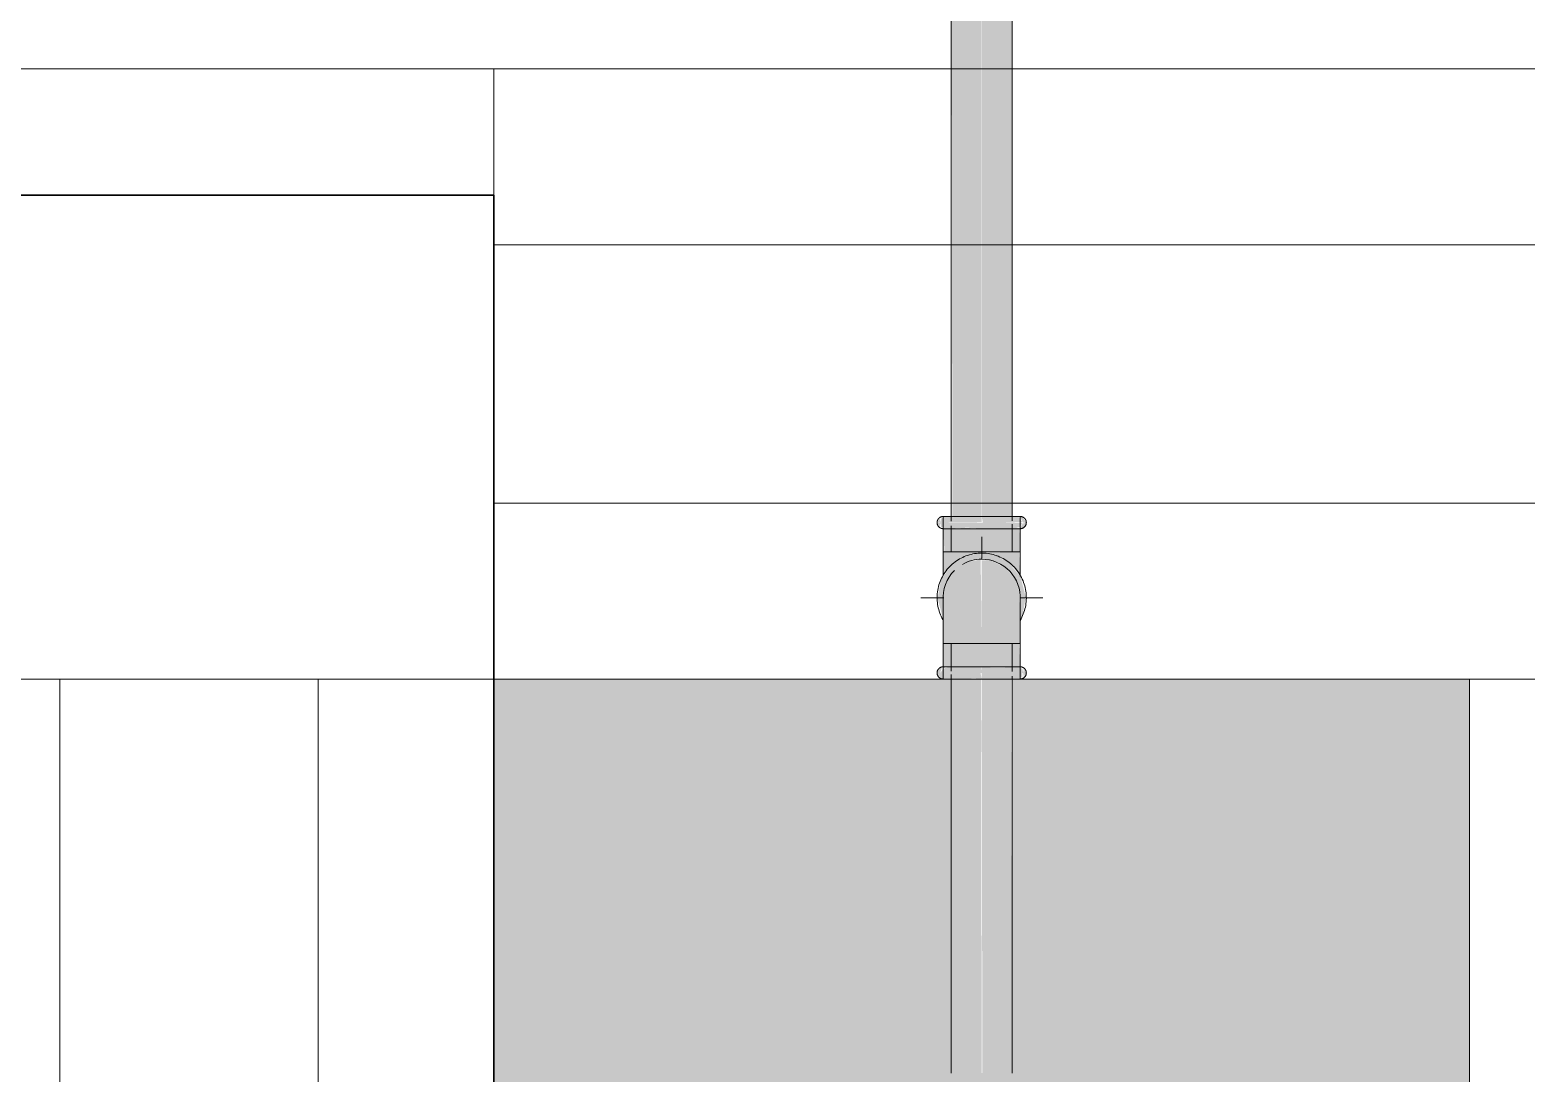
# Model space of a CAD drawing. Header units: metres. Extents: x 5 to 242, y -3 to 162.
# Drawn here: x 26.046 to 26.66, y 117.153 to 117.58 of the extents above; entities that cross this region are included whole.
import ezdxf

# ---------------------------------------------------------------- set-up
doc = ezdxf.new("R2010")
doc.units = ezdxf.units.M
doc.layers.add('1053_ARQ_BASE_MATADOURO_2_dwg', color=7, linetype='Continuous', lineweight=5, true_color=0x767676)
doc.layers.add('1053_ARQ_BASE_MATADOURO_dwg', color=7, linetype='Continuous', lineweight=5, true_color=0x767676)
for name, color, linetype, lineweight in [('A-DETL', 7, 'Continuous', 5), ('A-DETL-GENF', 7, 'Continuous', 5), ('A-PISO', 7, 'Continuous', 5), ('P-PIPE', 7, 'Continuous', 5), ('P-PIPE-CNTR', 7, 'Continuous', 5)]:
    doc.layers.add(name, color=color, linetype=linetype, lineweight=lineweight)

# ---------------------------------------------------------------- blocks, each defined once
blk = doc.blocks.new('AÇO_Cotovelo 90 45 - AÇO_Cotovelo 90 45-V4-CURRAL BOVINO')
at = {"layer": 'P-PIPE', "true_color": 0x7f7f7f}
for points in [[(127.32732, 117.33881), (127.32773, 117.34877), (127.32963, 117.3556), (127.33568, 117.36136), (127.34041, 117.36293), (127.34312, 117.36328), (127.34256, 117.36573), (127.33685, 117.36462), (127.33439, 117.36328), (127.33104, 117.36111), (127.32636, 117.35484), (127.32507, 117.34714), (127.3272, 117.33896), (127.32732, 117.33881)], [(127.32732, 117.32868), (127.34312, 117.32868), (127.34268, 117.36323), (127.33713, 117.36196), (127.33405, 117.36023), (127.33155, 117.35769), (127.32936, 117.35482), (127.32853, 117.35246), (127.32804, 117.3502), (127.32742, 117.34722), (127.32732, 117.33881), (127.32732, 117.33296)], [(127.35883, 117.33856), (127.35988, 117.34013), (127.36117, 117.34782), (127.35903, 117.356), (127.35429, 117.36172), (127.3487, 117.36482), (127.34411, 117.36569), (127.34312, 117.36544), (127.34355, 117.36323), (127.3491, 117.36196), (127.35164, 117.36037), (127.35519, 117.35748), (127.35705, 117.35431), (127.35874, 117.34853), (127.35882, 117.33896)], [(127.3487, 117.32868), (127.35892, 117.32868), (127.35855, 117.34902), (127.35705, 117.35431), (127.35632, 117.356), (127.3529, 117.35956), (127.34721, 117.36275), (127.34312, 117.36275), (127.34312, 117.32868), (127.34768, 117.32868)], [(127.32753, 117.31418), (127.32964, 117.31431), (127.33522, 117.31421), (127.34015, 117.31445), (127.34312, 117.31418), (127.34263, 117.31668), (127.32482, 117.31668), (127.32642, 117.31445), (127.3275, 117.31419)]]:
    blk.add_hatch(color=8, dxfattribs=at).paths.add_polyline_path(points)
h = blk.add_hatch(color=8, dxfattribs=at)
h.paths.add_polyline_path([(127.32753, 117.31418), (127.3275, 117.31471), (127.3275, 117.31425)])
h.paths.add_polyline_path([(127.32732, 117.3184), (127.3283, 117.31896), (127.33637, 117.31898), (127.3402, 117.31892), (127.34312, 117.31918), (127.34312, 117.32868), (127.32732, 117.32868), (127.32732, 117.31879)])
h = blk.add_hatch(color=8, dxfattribs=at)
h.paths.add_polyline_path([(127.34914, 117.31418), (127.35892, 117.31418), (127.3585, 117.3149), (127.35431, 117.31442), (127.3487, 117.31458), (127.34609, 117.31445), (127.3487, 117.31418)])
h.paths.add_polyline_path([(127.35862, 117.31844), (127.35892, 117.31846), (127.35838, 117.32868), (127.34312, 117.32868), (127.34312, 117.31918), (127.34962, 117.31894), (127.35244, 117.31909), (127.35854, 117.31846)])
h = blk.add_hatch(color=8, dxfattribs=at)
h.paths.add_polyline_path([(127.32616, 117.31668), (127.32676, 117.31892), (127.32578, 117.31858), (127.32482, 117.31668)])
h.paths.add_polyline_path([(127.32867, 117.31668), (127.34312, 117.31668), (127.34296, 117.31917), (127.33637, 117.31898), (127.33369, 117.319), (127.32963, 117.31906), (127.32732, 117.3184), (127.32616, 117.31668), (127.32847, 117.31668)])
h = blk.add_hatch(color=8, dxfattribs=at)
h.paths.add_polyline_path([(127.36008, 117.31668), (127.36142, 117.31668), (127.36043, 117.31846)])
h.paths.add_polyline_path([(127.34918, 117.31668), (127.36008, 117.31668), (127.3598, 117.31846), (127.3566, 117.31896), (127.35443, 117.31894), (127.3487, 117.31879), (127.34597, 117.31893), (127.34312, 117.31918), (127.34312, 117.31668), (127.34918, 117.31668)])
h = blk.add_hatch(color=8, dxfattribs=at)
h.paths.add_polyline_path([(127.36008, 117.31668), (127.36038, 117.31491), (127.36142, 117.31668)])
h.paths.add_polyline_path([(127.34312, 117.31418), (127.34937, 117.31447), (127.35212, 117.31426), (127.3598, 117.31491), (127.3598, 117.31668), (127.34312, 117.31668)])
at = {"layer": 'P-PIPE'}
for p, q in [((127.32732, 117.32868), (127.32732, 117.31418)), ((127.32732, 117.32868), (127.34312, 117.32868)), ((127.34312, 117.32868), (127.35892, 117.32868)), ((127.35892, 117.31418), (127.35892, 117.32868)), ((127.32732, 117.31418), (127.34312, 117.31418)), ((127.34312, 117.31418), (127.35892, 117.31418))]:
    blk.add_line(p, q, dxfattribs=at)
at = {"layer": 'P-PIPE', "flags": 128}
for points in [[(127.34312, 117.36578), (127.34238, 117.36577), (127.34165, 117.36573), (127.34093, 117.36565), (127.3402, 117.36555), (127.33948, 117.36542), (127.33877, 117.36526), (127.33806, 117.36507), (127.33736, 117.36486), (127.33667, 117.36461), (127.33599, 117.36434), (127.33532, 117.36404), (127.33467, 117.36372), (127.33402, 117.36337), (127.3334, 117.36299), (127.33278, 117.36259), (127.33219, 117.36216), (127.33161, 117.36171), (127.33105, 117.36124), (127.33051, 117.36075), (127.32999, 117.36023), (127.32949, 117.3597), (127.32901, 117.35914), (127.32856, 117.35857), (127.32813, 117.35798), (127.32772, 117.35737), (127.32733, 117.35675), (127.32698, 117.35611), (127.32664, 117.35546), (127.32634, 117.35479), (127.32606, 117.35412), (127.32581, 117.35343), (127.32558, 117.35273), (127.32539, 117.35203), (127.32522, 117.35131), (127.32508, 117.35059), (127.32497, 117.34987), (127.32489, 117.34914), (127.32484, 117.34841), (127.32482, 117.34768), (127.32482, 117.34695), (127.32486, 117.34622), (127.32493, 117.34549), (127.32502, 117.34476), (127.32514, 117.34404), (127.3253, 117.34333), (127.32548, 117.34262), (127.32568, 117.34192), (127.32592, 117.34122), (127.32619, 117.34054), (127.32648, 117.33987), (127.32679, 117.33921), (127.32714, 117.33856)], [(127.3589, 117.33822), (127.35926, 117.33886), (127.35959, 117.33951), (127.35989, 117.34018), (127.36017, 117.34085), (127.36042, 117.34154), (127.36065, 117.34224), (127.36084, 117.34294), (127.36101, 117.34366), (127.36115, 117.34437), (127.36126, 117.3451), (127.36134, 117.34583), (127.36139, 117.34656), (127.36142, 117.34729), (127.36141, 117.34802), (127.36137, 117.34875), (127.36131, 117.34948), (127.36121, 117.3502), (127.36109, 117.35093), (127.36094, 117.35164), (127.36076, 117.35235), (127.36055, 117.35305), (127.36031, 117.35375), (127.36005, 117.35443), (127.35976, 117.3551), (127.35944, 117.35576), (127.35909, 117.35641), (127.35873, 117.35704), (127.35833, 117.35765), (127.35791, 117.35825), (127.35747, 117.35884), (127.357, 117.3594), (127.35652, 117.35995), (127.35601, 117.36047), (127.35548, 117.36098), (127.35493, 117.36146), (127.35436, 117.36192), (127.35377, 117.36236), (127.35317, 117.36278), (127.35255, 117.36317), (127.35192, 117.36353), (127.35127, 117.36387), (127.35061, 117.36418), (127.34993, 117.36447), (127.34925, 117.36473), (127.34855, 117.36496), (127.34785, 117.36516), (127.34714, 117.36534), (127.34642, 117.36548), (127.3457, 117.3656), (127.34497, 117.36569), (127.34424, 117.36575), (127.34351, 117.36578), (127.34312, 117.36578)], [(127.32732, 117.34748), (127.32732, 117.34747), (127.32732, 117.34742), (127.32732, 117.34735), (127.32732, 117.34724), (127.32732, 117.34711), (127.32732, 117.34695), (127.32732, 117.34675), (127.32732, 117.34653), (127.32732, 117.34628), (127.32732, 117.346), (127.32732, 117.34569), (127.32732, 117.34536), (127.32732, 117.345), (127.32732, 117.34461), (127.32732, 117.3442), (127.32732, 117.34376), (127.32732, 117.3433), (127.32732, 117.34282), (127.32732, 117.34231), (127.32732, 117.34178), (127.32732, 117.34123), (127.32732, 117.34066), (127.32732, 117.34007), (127.32732, 117.33947), (127.32732, 117.33884), (127.32732, 117.3382), (127.32732, 117.33755), (127.32732, 117.33688), (127.32732, 117.33619), (127.32732, 117.3355), (127.32732, 117.33479), (127.32732, 117.33407), (127.32732, 117.33335), (127.32732, 117.33262), (127.32732, 117.33188), (127.32732, 117.33114), (127.32732, 117.33039), (127.32732, 117.32964), (127.32732, 117.32889), (127.32732, 117.32868)], [(127.35892, 117.32868), (127.35892, 117.32944), (127.35892, 117.33019), (127.35892, 117.33093), (127.35892, 117.33168), (127.35892, 117.33242), (127.35892, 117.33315), (127.35892, 117.33388), (127.35892, 117.3346), (127.35892, 117.33531), (127.35892, 117.33601), (127.35892, 117.33669), (127.35892, 117.33737), (127.35892, 117.33803), (127.35892, 117.33867), (127.35892, 117.3393), (127.35892, 117.33991), (127.35892, 117.34051), (127.35892, 117.34108), (127.35892, 117.34164), (127.35892, 117.34217), (127.35892, 117.34268), (127.35892, 117.34317), (127.35892, 117.34364), (127.35892, 117.34409), (127.35892, 117.3445), (127.35892, 117.3449), (127.35892, 117.34527), (127.35892, 117.34561), (127.35892, 117.34592), (127.35892, 117.34621), (127.35892, 117.34647), (127.35892, 117.3467), (127.35892, 117.3469), (127.35892, 117.34707), (127.35892, 117.34721), (127.35892, 117.34732), (127.35892, 117.34741), (127.35892, 117.34746), (127.35892, 117.34748)], [(127.32482, 117.31668), (127.32482, 117.31678), (127.32482, 117.31688), (127.32483, 117.31698), (127.32485, 117.31708), (127.32487, 117.31718), (127.32489, 117.31728), (127.32491, 117.31738), (127.32494, 117.31747), (127.32498, 117.31757), (127.32501, 117.31766), (127.32505, 117.31775), (127.3251, 117.31784), (127.32515, 117.31793), (127.3252, 117.31801), (127.32525, 117.3181), (127.32531, 117.31818), (127.32537, 117.31826), (127.32544, 117.31833), (127.3255, 117.31841), (127.32557, 117.31848), (127.32565, 117.31855), (127.32572, 117.31861), (127.3258, 117.31867), (127.32588, 117.31873), (127.32597, 117.31879), (127.32605, 117.31884), (127.32614, 117.31889), (127.32623, 117.31893), (127.32632, 117.31898), (127.32641, 117.31901), (127.3265, 117.31905), (127.3266, 117.31908), (127.3267, 117.31911), (127.32679, 117.31913), (127.32689, 117.31915), (127.32699, 117.31916), (127.32709, 117.31917), (127.32719, 117.31918), (127.32729, 117.31918), (127.32732, 117.31918)], [(127.32732, 117.31418), (127.32722, 117.31419), (127.32712, 117.31419), (127.32702, 117.3142), (127.32692, 117.31422), (127.32682, 117.31423), (127.32672, 117.31426), (127.32663, 117.31428), (127.32653, 117.31431), (127.32644, 117.31434), (127.32634, 117.31438), (127.32625, 117.31442), (127.32616, 117.31447), (127.32607, 117.31451), (127.32599, 117.31457), (127.3259, 117.31462), (127.32582, 117.31468), (127.32574, 117.31474), (127.32567, 117.3148), (127.32559, 117.31487), (127.32552, 117.31494), (127.32545, 117.31502), (127.32539, 117.31509), (127.32533, 117.31517), (127.32527, 117.31525), (127.32521, 117.31533), (127.32516, 117.31542), (127.32511, 117.31551), (127.32507, 117.3156), (127.32502, 117.31569), (127.32499, 117.31578), (127.32495, 117.31587), (127.32492, 117.31597), (127.32489, 117.31606), (127.32487, 117.31616), (127.32485, 117.31626), (127.32484, 117.31636), (127.32483, 117.31646), (127.32482, 117.31656), (127.32482, 117.31666), (127.32482, 117.31668)], [(127.34312, 117.31918), (127.34248, 117.31918), (127.34185, 117.31918), (127.34122, 117.31918), (127.3406, 117.31918), (127.33998, 117.31918), (127.33936, 117.31918), (127.33875, 117.31918), (127.33815, 117.31918), (127.33755, 117.31918), (127.33696, 117.31918), (127.33639, 117.31918), (127.33582, 117.31918), (127.33527, 117.31918), (127.33472, 117.31918), (127.3342, 117.31918), (127.33368, 117.31918), (127.33318, 117.31918), (127.3327, 117.31918), (127.33223, 117.31918), (127.33178, 117.31918), (127.33135, 117.31918), (127.33094, 117.31918), (127.33055, 117.31918), (127.33017, 117.31918), (127.32982, 117.31918), (127.32949, 117.31918), (127.32918, 117.31918), (127.32889, 117.31918), (127.32863, 117.31918), (127.32839, 117.31918), (127.32817, 117.31918), (127.32798, 117.31918), (127.32781, 117.31918), (127.32767, 117.31918), (127.32755, 117.31918), (127.32745, 117.31918), (127.32738, 117.31918), (127.32734, 117.31918), (127.32732, 117.31918)], [(127.32732, 117.31918), (127.32733, 117.31918), (127.32737, 117.31918), (127.32743, 117.31918), (127.32752, 117.31918), (127.32763, 117.31918), (127.32777, 117.31918), (127.32793, 117.31918), (127.32812, 117.31918), (127.32833, 117.31918), (127.32856, 117.31918), (127.32882, 117.31918), (127.3291, 117.31918), (127.3294, 117.31918), (127.32973, 117.31918)], [(127.32982, 117.31418), (127.32949, 117.31418), (127.32918, 117.31418), (127.32889, 117.31418), (127.32863, 117.31418), (127.32839, 117.31418), (127.32817, 117.31418), (127.32798, 117.31418), (127.32781, 117.31418), (127.32767, 117.31418), (127.32755, 117.31418), (127.32745, 117.31418), (127.32738, 117.31418), (127.32734, 117.31418), (127.32732, 117.31418)], [(127.32732, 117.31418), (127.32733, 117.31418), (127.32737, 117.31418), (127.32743, 117.31418), (127.32752, 117.31418), (127.32763, 117.31418), (127.32777, 117.31418), (127.32793, 117.31418), (127.32812, 117.31418), (127.32833, 117.31418), (127.32856, 117.31418), (127.32882, 117.31418), (127.3291, 117.31418), (127.3294, 117.31418), (127.32973, 117.31418), (127.33008, 117.31418), (127.33044, 117.31418), (127.33083, 117.31418), (127.33124, 117.31418), (127.33166, 117.31418), (127.33211, 117.31418), (127.33257, 117.31418), (127.33305, 117.31418), (127.33354, 117.31418), (127.33405, 117.31418), (127.33458, 117.31418), (127.33512, 117.31418), (127.33567, 117.31418), (127.33623, 117.31418), (127.33681, 117.31418), (127.33739, 117.31418), (127.33798, 117.31418), (127.33859, 117.31418), (127.3392, 117.31418), (127.33981, 117.31418), (127.34043, 117.31418), (127.34106, 117.31418), (127.34168, 117.31418), (127.34231, 117.31418), (127.34295, 117.31418), (127.34312, 117.31418)], [(127.35892, 117.31918), (127.3589, 117.31918), (127.35887, 117.31918), (127.3588, 117.31918), (127.35871, 117.31918), (127.3586, 117.31918), (127.35846, 117.31918), (127.3583, 117.31918), (127.35811, 117.31918), (127.3579, 117.31918), (127.35767, 117.31918), (127.35741, 117.31918), (127.35713, 117.31918), (127.35683, 117.31918), (127.3565, 117.31918), (127.35616, 117.31918), (127.35579, 117.31918), (127.3554, 117.31918), (127.35499, 117.31918), (127.35457, 117.31918), (127.35412, 117.31918), (127.35366, 117.31918), (127.35318, 117.31918), (127.35269, 117.31918), (127.35218, 117.31918), (127.35165, 117.31918), (127.35111, 117.31918), (127.35056, 117.31918), (127.35, 117.31918), (127.34943, 117.31918), (127.34884, 117.31918), (127.34825, 117.31918), (127.34765, 117.31918), (127.34704, 117.31918), (127.34642, 117.31918), (127.3458, 117.31918), (127.34518, 117.31918), (127.34455, 117.31918), (127.34392, 117.31918), (127.34329, 117.31918), (127.34312, 117.31918)], [(127.34312, 117.31418), (127.34375, 117.31418), (127.34438, 117.31418), (127.34501, 117.31418), (127.34563, 117.31418), (127.34626, 117.31418), (127.34687, 117.31418), (127.34748, 117.31418), (127.34809, 117.31418), (127.34868, 117.31418), (127.34927, 117.31418), (127.34985, 117.31418), (127.35041, 117.31418), (127.35097, 117.31418), (127.35151, 117.31418), (127.35204, 117.31418), (127.35255, 117.31418), (127.35305, 117.31418), (127.35353, 117.31418), (127.354, 117.31418), (127.35445, 117.31418), (127.35488, 117.31418), (127.35529, 117.31418), (127.35569, 117.31418), (127.35606, 117.31418), (127.35641, 117.31418), (127.35674, 117.31418), (127.35705, 117.31418), (127.35734, 117.31418), (127.3576, 117.31418), (127.35784, 117.31418), (127.35806, 117.31418), (127.35825, 117.31418), (127.35842, 117.31418), (127.35857, 117.31418), (127.35869, 117.31418), (127.35878, 117.31418), (127.35885, 117.31418), (127.3589, 117.31418), (127.35892, 117.31418)], [(127.35641, 117.31918), (127.35674, 117.31918), (127.35705, 117.31918), (127.35734, 117.31918), (127.3576, 117.31918), (127.35784, 117.31918), (127.35806, 117.31918), (127.35825, 117.31918), (127.35842, 117.31918), (127.35857, 117.31918), (127.35869, 117.31918), (127.35878, 117.31918), (127.35885, 117.31918), (127.3589, 117.31918), (127.35892, 117.31918)], [(127.35892, 117.31418), (127.3589, 117.31418), (127.35887, 117.31418), (127.3588, 117.31418), (127.35871, 117.31418), (127.3586, 117.31418), (127.35846, 117.31418), (127.3583, 117.31418), (127.35811, 117.31418), (127.3579, 117.31418), (127.35767, 117.31418), (127.35741, 117.31418), (127.35713, 117.31418), (127.35683, 117.31418), (127.3565, 117.31418)], [(127.35892, 117.31918), (127.35902, 117.31918), (127.35912, 117.31918), (127.35922, 117.31917), (127.35931, 117.31915), (127.35941, 117.31913), (127.35951, 117.31911), (127.35961, 117.31909), (127.3597, 117.31906), (127.3598, 117.31902), (127.35989, 117.31899), (127.35998, 117.31895), (127.36007, 117.3189), (127.36016, 117.31885), (127.36024, 117.3188), (127.36033, 117.31875), (127.36041, 117.31869), (127.36049, 117.31863), (127.36056, 117.31856), (127.36064, 117.3185), (127.36071, 117.31843), (127.36078, 117.31835), (127.36084, 117.31828), (127.36091, 117.3182), (127.36096, 117.31812), (127.36102, 117.31804), (127.36107, 117.31795), (127.36112, 117.31786), (127.36117, 117.31777), (127.36121, 117.31768), (127.36125, 117.31759), (127.36128, 117.3175), (127.36131, 117.3174), (127.36134, 117.3173), (127.36136, 117.31721), (127.36138, 117.31711), (127.3614, 117.31701), (127.36141, 117.31691), (127.36141, 117.31681), (127.36142, 117.31671), (127.36142, 117.31668)], [(127.36142, 117.31668), (127.36141, 117.31658), (127.36141, 117.31648), (127.3614, 117.31639), (127.36138, 117.31629), (127.36137, 117.31619), (127.36134, 117.31609), (127.36132, 117.31599), (127.36129, 117.3159), (127.36126, 117.3158), (127.36122, 117.31571), (127.36118, 117.31562), (127.36113, 117.31553), (127.36109, 117.31544), (127.36103, 117.31536), (127.36098, 117.31527), (127.36092, 117.31519), (127.36086, 117.31511), (127.3608, 117.31504), (127.36073, 117.31496), (127.36066, 117.31489), (127.36059, 117.31482), (127.36051, 117.31476), (127.36043, 117.3147), (127.36035, 117.31464), (127.36027, 117.31458), (127.36018, 117.31453), (127.36009, 117.31448), (127.36001, 117.31443), (127.35991, 117.31439), (127.35982, 117.31435), (127.35973, 117.31432), (127.35963, 117.31429), (127.35954, 117.31426), (127.35944, 117.31424), (127.35934, 117.31422), (127.35924, 117.31421), (127.35914, 117.31419), (127.35904, 117.31419), (127.35894, 117.31418), (127.35892, 117.31418)]]:
    blk.add_lwpolyline(points, dxfattribs=at)
at = {"layer": 'P-PIPE'}
for start, end in [(90, 120), (356.90874, 90), (135, 184.56133), (177.22324, 180)]:
    blk.add_arc((127.34312, 117.34748), 0.0158, start, end, dxfattribs=at)
blk = doc.blocks.new('AÇO_Cotovelo 90 45 - AÇO_Cotovelo 90 45-V5-CURRAL BOVINO')
at = {"layer": 'P-PIPE', "true_color": 0x7f7f7f}
h = blk.add_hatch(color=8, dxfattribs=at)
h.paths.add_polyline_path([(127.32482, 117.37828), (127.32615, 117.37848), (127.32585, 117.38006), (127.32493, 117.37848)])
h.paths.add_polyline_path([(127.32616, 117.37828), (127.34312, 117.37848), (127.34312, 117.38078), (127.33687, 117.3805), (127.33411, 117.38071), (127.32643, 117.38006), (127.32619, 117.37848)])
h = blk.add_hatch(color=8, dxfattribs=at)
h.paths.add_polyline_path([(127.32616, 117.37828), (127.32482, 117.37828), (127.32581, 117.37651)])
h.paths.add_polyline_path([(127.34312, 117.37578), (127.34312, 117.37828), (127.32616, 117.37828), (127.32643, 117.37651), (127.32963, 117.37601), (127.3318, 117.37603), (127.33742, 117.37616), (127.34015, 117.37605), (127.34113, 117.37596)])
h = blk.add_hatch(color=8, dxfattribs=at)
h.paths.add_polyline_path([(127.33474, 117.36628), (127.34312, 117.36645), (127.34312, 117.37578), (127.33687, 117.37607), (127.33282, 117.37595), (127.32732, 117.37651), (127.32785, 117.36628), (127.3346, 117.36628)])
h.paths.add_polyline_path([(127.32761, 117.38004), (127.33193, 117.38055), (127.33752, 117.38039), (127.3402, 117.38052), (127.33687, 117.38078), (127.32732, 117.38078), (127.3275, 117.38004)])
h = blk.add_hatch(color=8, dxfattribs=at)
h.paths.add_polyline_path([(127.35196, 117.37828), (127.35988, 117.37858), (127.35823, 117.38054), (127.35074, 117.38072), (127.34608, 117.38052), (127.34312, 117.38078), (127.3436, 117.37828), (127.35164, 117.37828)])
h.paths.add_polyline_path([(127.36142, 117.37828), (127.35981, 117.38052), (127.35892, 117.38039), (127.36017, 117.37828)])
h = blk.add_hatch(color=8, dxfattribs=at)
h.paths.add_polyline_path([(127.3587, 117.37578), (127.36045, 117.37639), (127.36142, 117.37828), (127.35988, 117.37792), (127.3587, 117.37579)])
h.paths.add_polyline_path([(127.34312, 117.37578), (127.34986, 117.37599), (127.35254, 117.37597), (127.35664, 117.37591), (127.35892, 117.37657), (127.35988, 117.37828), (127.34312, 117.37828)])
for points in [[(127.34906, 117.36628), (127.35892, 117.36628), (127.35854, 117.37605), (127.34986, 117.37599), (127.34603, 117.37604), (127.34312, 117.37578), (127.34312, 117.36628), (127.3487, 117.36628)], [(127.32732, 117.35628), (127.32753, 117.35747), (127.32785, 117.35708), (127.33116, 117.36122), (127.33753, 117.36482), (127.34222, 117.3657), (127.34299, 117.36628), (127.32732, 117.36628), (127.32732, 117.35644)], [(127.3588, 117.35631), (127.35838, 117.36628), (127.34312, 117.36578), (127.34937, 117.36462), (127.35188, 117.36326), (127.35558, 117.36059), (127.35878, 117.35635)]]:
    blk.add_hatch(color=8, dxfattribs=at).paths.add_polyline_path(points)
at = {"layer": 'P-PIPE'}
for p, q in [((127.32732, 117.38078), (127.32732, 117.36628)), ((127.34312, 117.38078), (127.32732, 117.38078)), ((127.35892, 117.38078), (127.34312, 117.38078)), ((127.35892, 117.36628), (127.35892, 117.38078)), ((127.34312, 117.36628), (127.32732, 117.36628)), ((127.35892, 117.36628), (127.34312, 117.36628))]:
    blk.add_line(p, q, dxfattribs=at)
at = {"layer": 'P-PIPE', "flags": 128}
for points in [[(127.32482, 117.37828), (127.32482, 117.37838), (127.32482, 117.37848), (127.32483, 117.37858), (127.32485, 117.37868), (127.32487, 117.37878), (127.32489, 117.37888), (127.32491, 117.37898), (127.32494, 117.37907), (127.32498, 117.37917), (127.32501, 117.37926), (127.32505, 117.37935), (127.3251, 117.37944), (127.32515, 117.37953), (127.3252, 117.37961), (127.32525, 117.3797), (127.32531, 117.37978), (127.32537, 117.37986), (127.32544, 117.37993), (127.3255, 117.38001), (127.32557, 117.38008), (127.32565, 117.38015), (127.32572, 117.38021), (127.3258, 117.38027), (127.32588, 117.38033), (127.32597, 117.38039), (127.32605, 117.38044), (127.32614, 117.38049), (127.32623, 117.38053), (127.32632, 117.38058), (127.32641, 117.38061), (127.3265, 117.38065), (127.3266, 117.38068), (127.3267, 117.38071), (127.32679, 117.38073), (127.32689, 117.38075), (127.32699, 117.38076), (127.32709, 117.38077), (127.32719, 117.38078), (127.32729, 117.38078), (127.32732, 117.38078)], [(127.32732, 117.37578), (127.32722, 117.37579), (127.32712, 117.37579), (127.32702, 117.3758), (127.32692, 117.37582), (127.32682, 117.37583), (127.32672, 117.37586), (127.32663, 117.37588), (127.32653, 117.37591), (127.32644, 117.37594), (127.32634, 117.37598), (127.32625, 117.37602), (127.32616, 117.37607), (127.32607, 117.37611), (127.32599, 117.37617), (127.3259, 117.37622), (127.32582, 117.37628), (127.32574, 117.37634), (127.32567, 117.3764), (127.32559, 117.37647), (127.32552, 117.37654), (127.32545, 117.37662), (127.32539, 117.37669), (127.32533, 117.37677), (127.32527, 117.37685), (127.32521, 117.37693), (127.32516, 117.37702), (127.32511, 117.37711), (127.32507, 117.3772), (127.32502, 117.37729), (127.32499, 117.37738), (127.32495, 117.37747), (127.32492, 117.37757), (127.32489, 117.37766), (127.32487, 117.37776), (127.32485, 117.37786), (127.32484, 117.37796), (127.32483, 117.37806), (127.32482, 117.37816), (127.32482, 117.37826), (127.32482, 117.37828)], [(127.34312, 117.38078), (127.34248, 117.38078), (127.34185, 117.38078), (127.34122, 117.38078), (127.3406, 117.38078), (127.33998, 117.38078), (127.33936, 117.38078), (127.33875, 117.38078), (127.33815, 117.38078), (127.33755, 117.38078), (127.33696, 117.38078), (127.33639, 117.38078), (127.33582, 117.38078), (127.33527, 117.38078), (127.33472, 117.38078), (127.3342, 117.38078), (127.33368, 117.38078), (127.33318, 117.38078), (127.3327, 117.38078), (127.33223, 117.38078), (127.33178, 117.38078), (127.33135, 117.38078), (127.33094, 117.38078), (127.33055, 117.38078), (127.33017, 117.38078), (127.32982, 117.38078), (127.32949, 117.38078), (127.32918, 117.38078), (127.32889, 117.38078), (127.32863, 117.38078), (127.32839, 117.38078), (127.32817, 117.38078), (127.32798, 117.38078), (127.32781, 117.38078), (127.32767, 117.38078), (127.32755, 117.38078), (127.32745, 117.38078), (127.32738, 117.38078), (127.32734, 117.38078), (127.32732, 117.38078)], [(127.32732, 117.38078), (127.32733, 117.38078), (127.32737, 117.38078), (127.32743, 117.38078), (127.32752, 117.38078), (127.32763, 117.38078), (127.32777, 117.38078), (127.32793, 117.38078), (127.32812, 117.38078), (127.32833, 117.38078), (127.32856, 117.38078), (127.32882, 117.38078), (127.3291, 117.38078), (127.3294, 117.38078), (127.32973, 117.38078)], [(127.32982, 117.37578), (127.32949, 117.37578), (127.32918, 117.37578), (127.32889, 117.37578), (127.32863, 117.37578), (127.32839, 117.37578), (127.32817, 117.37578), (127.32798, 117.37578), (127.32781, 117.37578), (127.32767, 117.37578), (127.32755, 117.37578), (127.32745, 117.37578), (127.32738, 117.37578), (127.32734, 117.37578), (127.32732, 117.37578)], [(127.32732, 117.37578), (127.32733, 117.37578), (127.32737, 117.37578), (127.32743, 117.37578), (127.32752, 117.37578), (127.32763, 117.37578), (127.32777, 117.37578), (127.32793, 117.37578), (127.32812, 117.37578), (127.32833, 117.37578), (127.32856, 117.37578), (127.32882, 117.37578), (127.3291, 117.37578), (127.3294, 117.37578), (127.32973, 117.37578), (127.33008, 117.37578), (127.33044, 117.37578), (127.33083, 117.37578), (127.33124, 117.37578), (127.33166, 117.37578), (127.33211, 117.37578), (127.33257, 117.37578), (127.33305, 117.37578), (127.33354, 117.37578), (127.33405, 117.37578), (127.33458, 117.37578), (127.33512, 117.37578), (127.33567, 117.37578), (127.33623, 117.37578), (127.33681, 117.37578), (127.33739, 117.37578), (127.33798, 117.37578), (127.33859, 117.37578), (127.3392, 117.37578), (127.33981, 117.37578), (127.34043, 117.37578), (127.34106, 117.37578), (127.34168, 117.37578), (127.34231, 117.37578), (127.34295, 117.37578), (127.34312, 117.37578)], [(127.35892, 117.38078), (127.3589, 117.38078), (127.35887, 117.38078), (127.3588, 117.38078), (127.35871, 117.38078), (127.3586, 117.38078), (127.35846, 117.38078), (127.3583, 117.38078), (127.35811, 117.38078), (127.3579, 117.38078), (127.35767, 117.38078), (127.35741, 117.38078), (127.35713, 117.38078), (127.35683, 117.38078), (127.3565, 117.38078), (127.35616, 117.38078), (127.35579, 117.38078), (127.3554, 117.38078), (127.35499, 117.38078), (127.35457, 117.38078), (127.35412, 117.38078), (127.35366, 117.38078), (127.35318, 117.38078), (127.35269, 117.38078), (127.35218, 117.38078), (127.35165, 117.38078), (127.35111, 117.38078), (127.35056, 117.38078), (127.35, 117.38078), (127.34943, 117.38078), (127.34884, 117.38078), (127.34825, 117.38078), (127.34765, 117.38078), (127.34704, 117.38078), (127.34642, 117.38078), (127.3458, 117.38078), (127.34518, 117.38078), (127.34455, 117.38078), (127.34392, 117.38078), (127.34329, 117.38078), (127.34312, 117.38078)], [(127.34312, 117.37578), (127.34375, 117.37578), (127.34438, 117.37578), (127.34501, 117.37578), (127.34563, 117.37578), (127.34626, 117.37578), (127.34687, 117.37578), (127.34748, 117.37578), (127.34809, 117.37578), (127.34868, 117.37578), (127.34927, 117.37578), (127.34985, 117.37578), (127.35041, 117.37578), (127.35097, 117.37578), (127.35151, 117.37578), (127.35204, 117.37578), (127.35255, 117.37578), (127.35305, 117.37578), (127.35353, 117.37578), (127.354, 117.37578), (127.35445, 117.37578), (127.35488, 117.37578), (127.35529, 117.37578), (127.35569, 117.37578), (127.35606, 117.37578), (127.35641, 117.37578), (127.35674, 117.37578), (127.35705, 117.37578), (127.35734, 117.37578), (127.3576, 117.37578), (127.35784, 117.37578), (127.35806, 117.37578), (127.35825, 117.37578), (127.35842, 117.37578), (127.35857, 117.37578), (127.35869, 117.37578), (127.35878, 117.37578), (127.35885, 117.37578), (127.3589, 117.37578), (127.35892, 117.37578)], [(127.35641, 117.38078), (127.35674, 117.38078), (127.35705, 117.38078), (127.35734, 117.38078), (127.3576, 117.38078), (127.35784, 117.38078), (127.35806, 117.38078), (127.35825, 117.38078), (127.35842, 117.38078), (127.35857, 117.38078), (127.35869, 117.38078), (127.35878, 117.38078), (127.35885, 117.38078), (127.3589, 117.38078), (127.35892, 117.38078)], [(127.35892, 117.37578), (127.3589, 117.37578), (127.35887, 117.37578), (127.3588, 117.37578), (127.35871, 117.37578), (127.3586, 117.37578), (127.35846, 117.37578), (127.3583, 117.37578), (127.35811, 117.37578), (127.3579, 117.37578), (127.35767, 117.37578), (127.35741, 117.37578), (127.35713, 117.37578), (127.35683, 117.37578), (127.3565, 117.37578)], [(127.35892, 117.38078), (127.35902, 117.38078), (127.35912, 117.38078), (127.35922, 117.38077), (127.35931, 117.38075), (127.35941, 117.38073), (127.35951, 117.38071), (127.35961, 117.38069), (127.3597, 117.38066), (127.3598, 117.38062), (127.35989, 117.38059), (127.35998, 117.38055), (127.36007, 117.3805), (127.36016, 117.38045), (127.36024, 117.3804), (127.36033, 117.38035), (127.36041, 117.38029), (127.36049, 117.38023), (127.36056, 117.38016), (127.36064, 117.3801), (127.36071, 117.38003), (127.36078, 117.37995), (127.36084, 117.37988), (127.36091, 117.3798), (127.36096, 117.37972), (127.36102, 117.37964), (127.36107, 117.37955), (127.36112, 117.37946), (127.36117, 117.37937), (127.36121, 117.37928), (127.36125, 117.37919), (127.36128, 117.3791), (127.36131, 117.379), (127.36134, 117.3789), (127.36136, 117.37881), (127.36138, 117.37871), (127.3614, 117.37861), (127.36141, 117.37851), (127.36141, 117.37841), (127.36142, 117.37831), (127.36142, 117.37828)], [(127.36142, 117.37828), (127.36141, 117.37818), (127.36141, 117.37808), (127.3614, 117.37799), (127.36138, 117.37789), (127.36137, 117.37779), (127.36134, 117.37769), (127.36132, 117.37759), (127.36129, 117.3775), (127.36126, 117.3774), (127.36122, 117.37731), (127.36118, 117.37722), (127.36113, 117.37713), (127.36109, 117.37704), (127.36103, 117.37696), (127.36098, 117.37687), (127.36092, 117.37679), (127.36086, 117.37671), (127.3608, 117.37664), (127.36073, 117.37656), (127.36066, 117.37649), (127.36059, 117.37642), (127.36051, 117.37636), (127.36043, 117.3763), (127.36035, 117.37624), (127.36027, 117.37618), (127.36018, 117.37613), (127.36009, 117.37608), (127.36001, 117.37603), (127.35991, 117.37599), (127.35982, 117.37595), (127.35973, 117.37592), (127.35963, 117.37589), (127.35954, 117.37586), (127.35944, 117.37584), (127.35934, 117.37582), (127.35924, 117.37581), (127.35914, 117.37579), (127.35904, 117.37579), (127.35894, 117.37578), (127.35892, 117.37578)], [(127.34312, 117.36578), (127.34238, 117.36577), (127.34165, 117.36573), (127.34093, 117.36565), (127.3402, 117.36555), (127.33948, 117.36542), (127.33877, 117.36526), (127.33806, 117.36507), (127.33736, 117.36486), (127.33667, 117.36461), (127.33599, 117.36434), (127.33532, 117.36404), (127.33467, 117.36372), (127.33402, 117.36337), (127.3334, 117.36299), (127.33278, 117.36259), (127.33219, 117.36216), (127.33161, 117.36171), (127.33105, 117.36124), (127.33051, 117.36075), (127.32999, 117.36023), (127.32949, 117.3597), (127.32901, 117.35914), (127.32856, 117.35857), (127.32813, 117.35798), (127.32772, 117.35737), (127.32733, 117.35675), (127.32698, 117.35611), (127.32664, 117.35546), (127.32634, 117.35479), (127.32606, 117.35412), (127.32581, 117.35343), (127.32558, 117.35273), (127.32539, 117.35203), (127.32522, 117.35131), (127.32508, 117.35059), (127.32497, 117.34987), (127.32489, 117.34914), (127.32484, 117.34841), (127.32482, 117.34768), (127.32482, 117.34695), (127.32486, 117.34622), (127.32493, 117.34549), (127.32502, 117.34476), (127.32514, 117.34404), (127.3253, 117.34333), (127.32548, 117.34262), (127.32568, 117.34192), (127.32592, 117.34122), (127.32619, 117.34054), (127.32648, 117.33987), (127.32679, 117.33921), (127.32714, 117.33856)], [(127.32732, 117.35677), (127.32732, 117.35742), (127.32732, 117.35809), (127.32732, 117.35878), (127.32732, 117.35947), (127.32732, 117.36018), (127.32732, 117.36089), (127.32732, 117.36162), (127.32732, 117.36235), (127.32732, 117.36309), (127.32732, 117.36383), (127.32732, 117.36458), (127.32732, 117.36533), (127.32732, 117.36608), (127.32732, 117.36628)], [(127.34925, 117.36473), (127.34855, 117.36496), (127.34785, 117.36516), (127.34714, 117.36534), (127.34642, 117.36548), (127.3457, 117.3656), (127.34497, 117.36569), (127.34424, 117.36575), (127.34351, 117.36578)], [(127.3589, 117.33822), (127.35926, 117.33886), (127.35959, 117.33951), (127.35989, 117.34018), (127.36017, 117.34085), (127.36042, 117.34154), (127.36065, 117.34224), (127.36084, 117.34294), (127.36101, 117.34366), (127.36115, 117.34437), (127.36126, 117.3451), (127.36134, 117.34583), (127.36139, 117.34656), (127.36142, 117.34729), (127.36141, 117.34802), (127.36137, 117.34875), (127.36131, 117.34948), (127.36121, 117.3502), (127.36109, 117.35093), (127.36094, 117.35164), (127.36076, 117.35235), (127.36055, 117.35305), (127.36031, 117.35375), (127.36005, 117.35443), (127.35976, 117.3551), (127.35944, 117.35576), (127.35909, 117.35641), (127.35873, 117.35704), (127.35833, 117.35765), (127.35791, 117.35825), (127.35747, 117.35884), (127.357, 117.3594), (127.35652, 117.35995), (127.35601, 117.36047), (127.35548, 117.36098), (127.35493, 117.36146), (127.35436, 117.36192), (127.35377, 117.36236), (127.35317, 117.36278), (127.35255, 117.36317), (127.35192, 117.36353), (127.35127, 117.36387), (127.35061, 117.36418), (127.34993, 117.36447), (127.34933, 117.36469)], [(127.35892, 117.36628), (127.35892, 117.36553), (127.35892, 117.36478), (127.35892, 117.36403), (127.35892, 117.36329), (127.35892, 117.36255), (127.35892, 117.36182), (127.35892, 117.36109), (127.35892, 117.36037), (127.35892, 117.35966), (127.35892, 117.35896), (127.35892, 117.35828), (127.35892, 117.3576), (127.35892, 117.35694), (127.35892, 117.3563)]]:
    blk.add_lwpolyline(points, dxfattribs=at)
blk = doc.blocks.new('1053_ARQ_BASE_MATADOURO_dwg-3625622-CURRAL BOVINO')
at = {"color": 253, "lineweight": 5, "true_color": 0xaaaaaa, "flags": 128}
for points in [[(127.54312, 109.81418), (127.14312, 109.81418), (127.14312, 117.31418), (127.32732, 117.31418)], [(127.35892, 117.31418), (127.54312, 117.31418), (127.54312, 109.81418)]]:
    blk.add_lwpolyline(points, dxfattribs=at)
blk = doc.blocks.new('1053_ARQ_BASE_MATADOURO_2_dwg-3637054-CURRAL BOVINO')
at = {"layer": 'A-PISO', "color": 253, "true_color": 0xaaaaaa}
for p, q in [((127.14312, 84.30615), (134.76812, 84.30615)), ((127.14312, 84.20015), (134.76812, 84.20015)), ((126.96512, 84.12815), (126.96512, 80.50315)), ((127.07112, 84.12815), (127.07112, 80.50315)), ((127.54312, 84.12815), (127.54312, 76.62815))]:
    blk.add_line(p, q, dxfattribs=at)
at = {"layer": 'A-PISO', "color": 253, "true_color": 0xaaaaaa, "flags": 128}
blk.add_lwpolyline([(126.89312, 84.12815), (127.14312, 84.12815), (127.14312, 84.37815), (126.89312, 84.37815)], close=True, dxfattribs=at)
for points in [[(127.35892, 84.12815), (134.64312, 84.12815), (134.64312, 76.37815), (134.89312, 76.37815), (134.89312, 84.37815), (127.14312, 84.37815)], [(127.14312, 80.50315), (127.14312, 84.12815), (127.32732, 84.12815)]]:
    blk.add_lwpolyline(points, dxfattribs=at)
at = {"layer": 'A-PISO', "color": 253, "lineweight": 30, "true_color": 0xaaaaaa, "flags": 128}
blk.add_lwpolyline([(126.14312, 84.32642), (127.14312, 84.32642), (127.14312, 70.72642), (126.14312, 70.72642)], close=True, dxfattribs=at)

msp = doc.modelspace()

# ---------------------------------------------------------------- hatches: boundary and pattern name
at = {"layer": 'A-DETL-GENF', "true_color": 0xbfdfff}
h = msp.add_hatch(color=254, dxfattribs=at)
h.paths.add_polyline_path([(36.30292, 99.21418), (36.50292, 99.21418), (36.50292, 103.21418), (36.41542, 103.21418), (36.41542, 103.17314), (36.42662, 103.17314), (36.42662, 103.15664), (36.42472, 103.15664), (36.42472, 103.08264), (36.42662, 103.08264), (36.42662, 103.06614), (36.41542, 103.06614), (36.41499, 103.02368), (36.39042, 103.02391), (36.39042, 103.06614), (36.37922, 103.06614), (36.37922, 103.08264), (36.38112, 103.08264), (36.38112, 103.11214), (36.30292, 103.11214), (36.30292, 101.90792)])
h.paths.add_polyline_path([(27.20292, 99.21418), (27.20292, 103.21418), (27.11542, 103.21418), (27.11542, 103.17314), (27.12662, 103.17314), (27.12662, 103.15664), (27.12472, 103.15664), (27.12472, 103.08264), (27.12662, 103.08264), (27.12662, 103.06614), (27.11542, 103.06614), (27.11499, 103.02368), (27.09042, 103.02391), (27.09042, 103.06614), (27.07922, 103.06614), (27.07922, 103.08264), (27.08112, 103.08264), (27.08112, 103.11214), (27.00292, 103.11214), (27.00292, 99.21418)])
h.paths.add_polyline_path([(40.55292, 99.21418), (40.75292, 99.21418), (40.75292, 103.21418), (40.66542, 103.21418), (40.66542, 103.17314), (40.67662, 103.17314), (40.67662, 103.15664), (40.67472, 103.15664), (40.67472, 103.08264), (40.67662, 103.08264), (40.67662, 103.06614), (40.66542, 103.06614), (40.66499, 103.02368), (40.64042, 103.02391), (40.64042, 103.06614), (40.62922, 103.06614), (40.62922, 103.08264), (40.63112, 103.08264), (40.63112, 103.11214), (40.55292, 103.11214), (40.55292, 100.22422)])
h.paths.add_polyline_path([(29.75292, 99.21418), (29.95292, 99.21418), (29.95292, 103.21418), (29.86542, 103.21418), (29.86542, 103.17314), (29.87662, 103.17314), (29.87662, 103.15664), (29.87472, 103.15664), (29.87472, 103.08264), (29.87662, 103.08264), (29.87662, 103.06614), (29.86542, 103.06614), (29.86499, 103.02368), (29.84042, 103.02391), (29.84042, 103.06614), (29.82922, 103.06614), (29.82922, 103.08264), (29.83112, 103.08264), (29.83112, 103.11214), (29.75292, 103.11214), (29.75292, 100.35821)])
h.paths.add_polyline_path([(40.55727, 103.12714), (40.63112, 103.12714), (40.63112, 103.15664), (40.62922, 103.15664), (40.62922, 103.17314), (40.64042, 103.17314), (40.64042, 103.21418), (40.55292, 103.21418), (40.55292, 103.12714)])
h.paths.add_polyline_path([(36.30727, 103.12714), (36.38112, 103.12714), (36.38112, 103.15664), (36.37922, 103.15664), (36.37922, 103.17314), (36.39042, 103.17314), (36.39042, 103.21418), (36.30292, 103.21418), (36.30292, 103.12714)])
h.paths.add_polyline_path([(29.75727, 103.12714), (29.83112, 103.12714), (29.83112, 103.15664), (29.82922, 103.15664), (29.82922, 103.17314), (29.84042, 103.17314), (29.84042, 103.21418), (29.75292, 103.21418), (29.75292, 103.12714)])
h.paths.add_polyline_path([(27.00292, 103.12714), (27.08112, 103.12714), (27.08112, 103.15664), (27.07922, 103.15664), (27.07922, 103.17314), (27.09042, 103.17314), (27.09042, 103.21418), (27.00292, 103.21418)])
h.paths.add_polyline_path([(21.87615, 106.81418), (22.88663, 106.81418), (22.88663, 107.21418), (17.73663, 107.21418), (17.73663, 107.02668), (17.90313, 107.02668), (17.90313, 107.03788), (17.91963, 107.03788), (17.91963, 107.03598), (17.99363, 107.03598), (17.99363, 107.03788), (18.01013, 107.03788), (18.01013, 107.02668), (18.03663, 107.02626), (18.0364, 107.00168), (18.01013, 107.00168), (18.01013, 106.99048), (17.99363, 106.99048), (17.99363, 106.99238), (17.96413, 106.99238), (17.96413, 106.88918), (17.94913, 106.88918), (17.94899, 106.99238), (17.91963, 106.99238), (17.91963, 106.99048), (17.90313, 106.99048), (17.90313, 107.00168), (17.73663, 107.00168), (17.73663, 106.81418), (21.87371, 106.81418)])
h.paths.add_polyline_path([(18.06574, 109.81418), (18.13663, 109.81418), (18.13663, 117.31418), (17.94913, 117.31393), (17.94913, 117.15268), (17.96033, 117.15268), (17.96033, 117.13618), (17.95843, 117.13618), (17.95843, 117.06218), (17.96033, 117.06218), (17.96033, 117.04568), (17.94913, 117.04568), (17.9487, 117.01813), (17.92413, 117.01836), (17.92413, 117.04568), (17.91293, 117.04568), (17.91293, 117.06218), (17.91483, 117.06218), (17.91483, 117.09168), (17.81163, 117.09168), (17.81163, 117.10668), (17.91483, 117.10668), (17.91483, 117.13618), (17.91293, 117.13618), (17.91293, 117.15268), (17.92413, 117.15268), (17.92413, 117.31418), (17.74134, 117.31418), (17.74134, 109.81418)])
h.paths.add_polyline_path([(26.23663, 109.81418), (26.63663, 109.81418), (26.63663, 117.31418), (26.44913, 117.31393), (26.44913, 117.15268), (26.46033, 117.15268), (26.46033, 117.13618), (26.45843, 117.13618), (26.45843, 117.06218), (26.46033, 117.06218), (26.46033, 117.04568), (26.44913, 117.04568), (26.4487, 117.01813), (26.42413, 117.01836), (26.42413, 117.04568), (26.41293, 117.04568), (26.41293, 117.06218), (26.41483, 117.06218), (26.41483, 117.09168), (26.31163, 117.09168), (26.31163, 117.10668), (26.41483, 117.10668), (26.41483, 117.13618), (26.41293, 117.13618), (26.41293, 117.15268), (26.42413, 117.15268), (26.42413, 117.31418), (26.23663, 117.31418), (26.23663, 112.92451)])
h = msp.add_hatch(color=254, dxfattribs=at)
h.paths.add_polyline_path([(40.6429, 103.06614), (40.67662, 103.06614), (40.67662, 103.08264), (40.67472, 103.08264), (40.67472, 103.15664), (40.67662, 103.15664), (40.67662, 103.17314), (40.62922, 103.17314), (40.62922, 103.15664), (40.63112, 103.15664), (40.63112, 103.12714), (40.55292, 103.12714), (40.55292, 103.11214), (40.63112, 103.11214), (40.63112, 103.08264), (40.62922, 103.08264), (40.62922, 103.06614), (40.63752, 103.06614)])
h.paths.add_polyline_path([(36.39612, 103.06614), (36.42662, 103.06614), (36.42662, 103.08264), (36.42472, 103.08264), (36.42472, 103.15664), (36.42662, 103.15664), (36.42662, 103.17314), (36.37922, 103.17314), (36.37922, 103.15664), (36.38112, 103.15664), (36.38112, 103.12714), (36.30292, 103.12714), (36.30292, 103.11214), (36.38112, 103.11214), (36.38112, 103.08264), (36.37922, 103.08264), (36.37922, 103.06614), (36.3929, 103.06614)])
h.paths.add_polyline_path([(29.82922, 103.06614), (29.87662, 103.06614), (29.87662, 103.08264), (29.87472, 103.08264), (29.87472, 103.15664), (29.87662, 103.15664), (29.87662, 103.17314), (29.82922, 103.17314), (29.82922, 103.15664), (29.83112, 103.15664), (29.83112, 103.12714), (29.75292, 103.12714), (29.75292, 103.11214), (29.83112, 103.11214), (29.83112, 103.08264), (29.82922, 103.08264)])
h.paths.add_polyline_path([(27.08752, 103.06614), (27.12662, 103.06614), (27.12662, 103.08264), (27.12472, 103.08264), (27.12472, 103.15664), (27.12662, 103.15664), (27.12662, 103.17314), (27.07922, 103.17314), (27.07922, 103.15664), (27.08112, 103.15664), (27.08112, 103.12714), (27.00292, 103.12714), (27.00292, 103.11214), (27.08112, 103.11214), (27.08112, 103.08264), (27.07922, 103.08264), (27.07922, 103.06614)])
h.paths.add_polyline_path([(17.94913, 106.88918), (17.96413, 106.88918), (17.96413, 106.99238), (17.99363, 106.99238), (17.99363, 106.99048), (18.01013, 106.99048), (18.01013, 107.03788), (17.99363, 107.03788), (17.99363, 107.03598), (17.91963, 107.03598), (17.91963, 107.03788), (17.90313, 107.03788), (17.90313, 106.99048), (17.91963, 106.99048), (17.91963, 106.99238), (17.94913, 106.99238), (17.94913, 106.89981)])
h.paths.add_polyline_path([(17.94625, 117.04568), (17.96033, 117.04568), (17.96033, 117.06218), (17.95843, 117.06218), (17.95843, 117.13618), (17.96033, 117.13618), (17.96033, 117.15268), (17.91293, 117.15268), (17.91293, 117.13618), (17.91483, 117.13618), (17.91483, 117.10668), (17.81163, 117.10668), (17.81163, 117.09168), (17.91483, 117.09168), (17.91483, 117.06218), (17.91293, 117.06218), (17.91293, 117.04568), (17.92661, 117.04568)])
h.paths.add_polyline_path([(26.44625, 117.04568), (26.46033, 117.04568), (26.46033, 117.06218), (26.45843, 117.06218), (26.45843, 117.13618), (26.46033, 117.13618), (26.46033, 117.15268), (26.41293, 117.15268), (26.41293, 117.13618), (26.41483, 117.13618), (26.41483, 117.10668), (26.31163, 117.10668), (26.31163, 117.09168), (26.41483, 117.09168), (26.41483, 117.06218), (26.41293, 117.06218), (26.41293, 117.04568), (26.42661, 117.04568)])
at = {"layer": 'P-PIPE', "true_color": 0xc0c0c0}
for points in [[(26.43366, 117.38078), (26.43663, 117.38078), (26.4365, 117.73088), (26.42413, 117.73088), (26.4246, 117.38078), (26.43352, 117.38078)], [(26.44547, 117.38078), (26.44913, 117.38078), (26.4487, 117.73088), (26.43663, 117.73088), (26.43675, 117.38078), (26.44518, 117.38078)], [(26.42413, 117.15268), (26.43663, 117.15268), (26.43638, 117.31418), (26.42413, 117.31393), (26.42413, 117.22786)], [(26.44874, 117.15268), (26.44913, 117.15268), (26.44861, 117.31418), (26.43663, 117.31393), (26.4369, 117.15268), (26.4487, 117.15268)]]:
    msp.add_hatch(color=9, dxfattribs=at).paths.add_polyline_path(points)

# ---------------------------------------------------------------- linework, layer by layer
at = {"layer": 'A-DETL'}
for p, q in [((26.63663, 117.31418), (26.23663, 117.31418)), ((26.23663, 117.31418), (26.23663, 109.81418)), ((26.63663, 109.81418), (26.63663, 117.31418))]:
    msp.add_line(p, q, dxfattribs=at)
at = {"layer": 'P-PIPE'}
for p, q in [((26.42413, 117.73248), (26.42413, 117.3789)), ((26.44913, 117.379), (26.44913, 117.73198)), ((26.42413, 117.377), (26.42413, 117.36628)), ((26.44913, 117.36628), (26.44913, 117.37757)), ((26.42413, 117.32868), (26.42413, 117.3174)), ((26.44913, 117.3173), (26.44913, 117.32868)), ((26.42413, 117.31597), (26.42413, 117.15268)), ((26.44913, 117.15268), (26.44913, 117.3154))]:
    msp.add_line(p, q, dxfattribs=at)
at = {"layer": 'P-PIPE-CNTR'}
for p, q in [((26.43663, 117.36328), (26.43663, 117.37248)), ((26.41163, 117.34748), (26.42104, 117.34748)), ((26.45229, 117.34748), (26.46163, 117.34748))]:
    msp.add_line(p, q, dxfattribs=at)

# ---------------------------------------------------------------- block references
at = {"layer": '1053_ARQ_BASE_MATADOURO_2_dwg', "color": 253, "true_color": 0xaaaaaa}
msp.add_blockref('1053_ARQ_BASE_MATADOURO_2_dwg-3637054-CURRAL BOVINO', (-100.90649, 33.18603), dxfattribs=at)
at = {"layer": '1053_ARQ_BASE_MATADOURO_dwg', "color": 253, "true_color": 0xaaaaaa}
msp.add_blockref('1053_ARQ_BASE_MATADOURO_dwg-3625622-CURRAL BOVINO', (-100.90649, 0), dxfattribs=at)
at = {"layer": 'P-PIPE'}
for name in ['AÇO_Cotovelo 90 45 - AÇO_Cotovelo 90 45-V5-CURRAL BOVINO', 'AÇO_Cotovelo 90 45 - AÇO_Cotovelo 90 45-V4-CURRAL BOVINO']:
    msp.add_blockref(name, (-100.90649, 0), dxfattribs=at)

doc.saveas('drawing.dxf')
